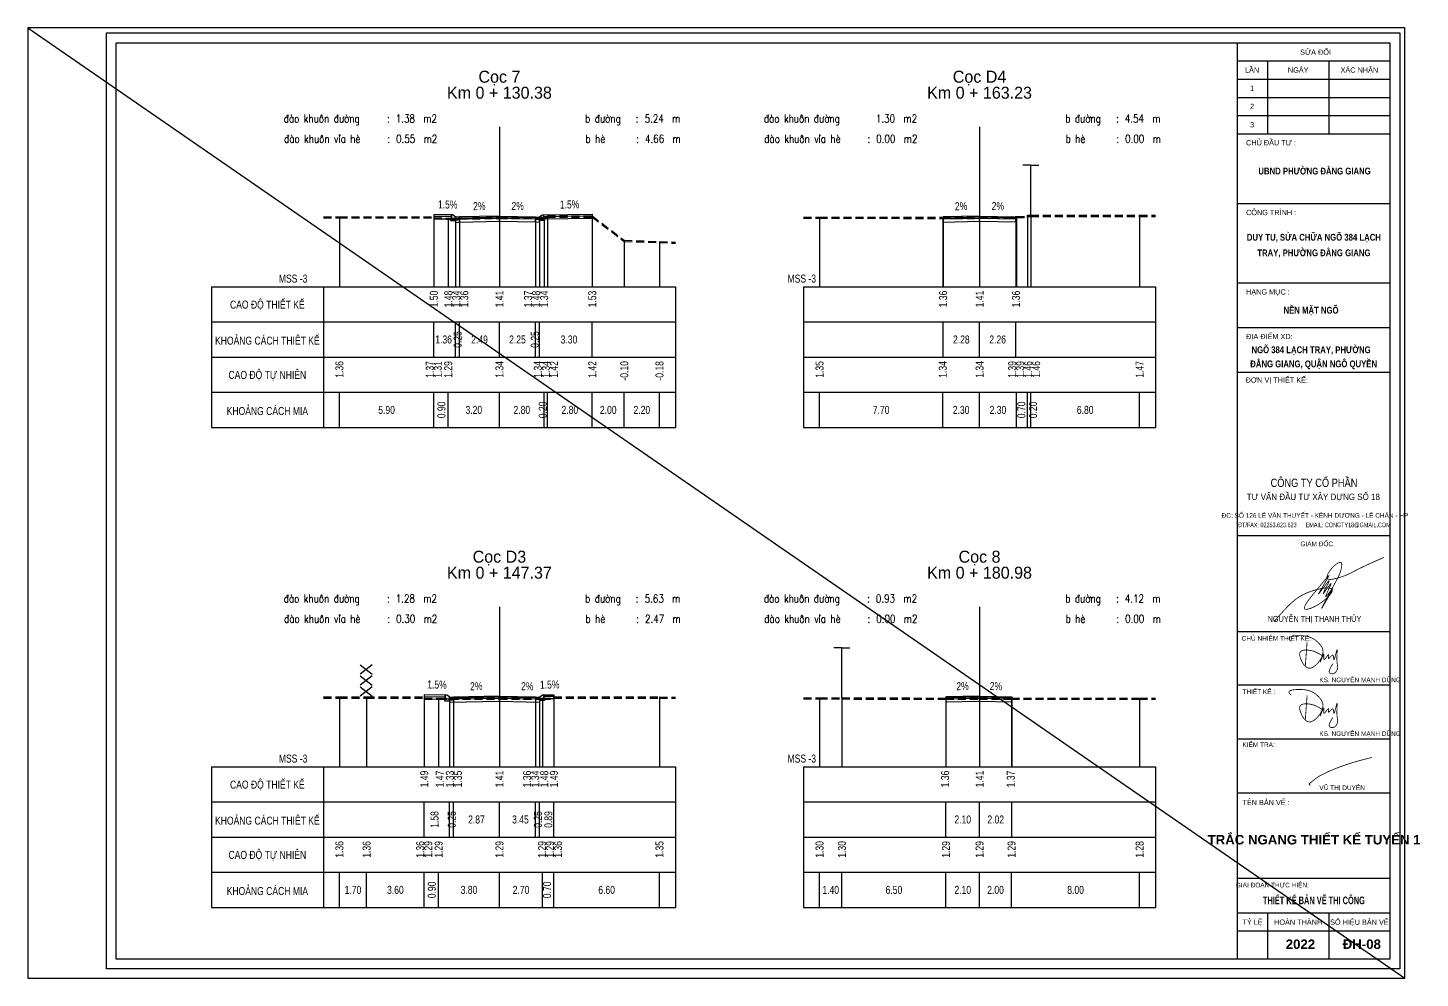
# Model space of a CAD drawing. Header units: inches. Extents: x 484 to 1135, y -186 to 819.
# Drawn here: x 778.1 to 865.1, y -185.8 to -126.4 of the extents above; entities that cross this region are included whole.
import ezdxf
from ezdxf.enums import TextEntityAlignment as Align

# ---------------------------------------------------------------- set-up
doc = ezdxf.new("R2010")
doc.units = ezdxf.units.IN
doc.header["$MEASUREMENT"] = 0
doc.linetypes.add('HIDDEN', pattern=[0.375, 0.25, -0.125])
for name, color, linetype in [('Bang TN tu nhien', 3, 'Continuous'), ('BT7-THAY', 7, 'Continuous'), ('Dien thiet ke TN', 2, 'Continuous'), ('Duong dong trac ngang tu nhien', 9, 'Continuous'), ('ENTTNTHIETKE1', 2, 'Continuous'), ('GHICHU', 7, 'Continuous'), ('KH_VAT', 8, 'Continuous'), ('KHUNGTEN', 5, 'Continuous'), ('Khuon duong1', 14, 'Continuous'), ('Khuon duong4', 14, 'Continuous'), ('Mat duong PD 1', 1, 'Continuous'), ('Ranh dan ngoai PD 1', 3, 'Continuous'), ('T.bao', 6, 'Continuous'), ('thep', 2, 'Continuous'), ('Trac ngang tu nhien', 3, 'Continuous'), ('TracNgang', 7, 'Continuous'), ('TXT', 5, 'Continuous'), ('Via he', 6, 'Continuous')]:
    doc.layers.add(name, color=color, linetype=linetype)
for name, color, linetype, lineweight in [('ISO', 153, 'Continuous', 13), ('LC ISO', 160, 'Continuous', 13), ('LC Net dam 1', 30, 'Continuous', 30), ('LC Net khuat', 4, 'HIDDEN', 13), ('LC Net thay', 7, 'Continuous', 25), ('LC Text1', 3, 'Continuous', 20), ('LC Text2', 7, 'Continuous', 25)]:
    doc.layers.add(name, color=color, linetype=linetype, lineweight=lineweight)
doc.layers.add('KCS_Plotter', color=11, linetype='Continuous', plot=False)
doc.styles.add('BangTN', font='viet buddy.shx', dxfattribs={"width": 0.8})
doc.styles.add('LC 3', font='vnsimli.shx', dxfattribs={"width": 0.75})
doc.styles.add('style1', font='')
doc.styles.add('T2', font='', dxfattribs={"width": 0.8})
doc.styles.add('THANG2', font='')
doc.styles.add('VnAvantH-B', font='')
doc.styles.get('style1').set_extended_font_data('.VnAvantH')
doc.styles.get('T2').set_extended_font_data('.VnArialH')
doc.styles.get('THANG2').set_extended_font_data('.VnHelvetInsH', bold=True)
doc.styles.get('VnAvantH-B').set_extended_font_data('.VnAvantH', bold=True)

# ---------------------------------------------------------------- blocks, each defined once
blk = doc.blocks.new('HANGRAO')
at = {"color": 2, "linetype": 'Continuous'}
for p, q in [((-1.32, 6.67), (1.16, 4.76)), ((1.16, 6.67), (-1.32, 4.76)), ((1.16, 4.38), (-1.32, 2.47)), ((-1.32, 4.38), (1.16, 2.47)), ((-1.32, 2.09), (1.16, 0.18)), ((1.16, 2.09), (-1.32, 0.18))]:
    blk.add_line(p, q, dxfattribs=at)
blk = doc.blocks.new('ChieuDungVat3.dwg')
at = {"layer": 'KH_VAT', "color": 1, "xscale": 1.5, "yscale": 1.5, "zscale": 1.5}
blk.add_blockref('HANGRAO', (0, 0), dxfattribs=at)
blk = doc.blocks.new('CHIEUDUNGVAT12')
at = {"layer": 'KH_VAT', "color": 1}
for q in [(-2.5, 15.63), (2.5, 15.63)]:
    blk.add_line((0, 15.63), q, dxfattribs=at)
at = {"layer": 'KH_VAT', "color": 7}
blk.add_lwpolyline([(0, 0), (0, 15.63)], dxfattribs=at)
blk = doc.blocks.new('ChieuDungVat4.dwg')
at = {"layer": 'KH_VAT', "color": 1}
blk.add_blockref('CHIEUDUNGVAT12', (0, 0), dxfattribs=at)
blk = doc.blocks.new('bovia')
at = {"layer": 'LC Net thay'}
blk.add_line((-0.51, -0.111), (-0.51, -0.131), dxfattribs=at)
blk.add_lwpolyline([(-0.51, -0.111), (-0.25, -0.111), (-0.25, -0.012, 0.250765), (-0.259, 0.005), (-0.425, 0.116, 0.148069), (-0.436, 0.119), (-0.51, 0.119)], format="xyb", close=True, dxfattribs=at)
for points in [[(0, 0), (-0.25, -0.025)], [(0, 0), (0, -0.17)], [(-0.25, -0.131), (-0.56, -0.131), (-0.56, -0.231), (-0.25, -0.231), (-0.25, -0.111)], [(-0.25, -0.075), (0, -0.05)], [(-0.25, -0.095), (0, -0.07)], [(-0.25, -0.195), (0, -0.17)]]:
    blk.add_lwpolyline(points, dxfattribs=at)
blk = doc.blocks.new('chu ki Miss Duyen')
at = {"layer": 'ISO', "ltscale": 2, "const_width": 40}
blk.add_lwpolyline([(843, 225), (838, 225), (836, 225), (834, 225), (832, 225), (830, 226), (828, 226), (827, 226), (826, 226), (825, 226), (824, 226), (823, 226), (821, 226), (820, 227), (819, 227), (818, 227), (817, 227), (816, 227), (815, 227), (814, 227), (813, 228), (812, 228), (810, 228), (809, 228), (808, 228), (807, 229), (806, 229), (805, 229), (804, 229), (803, 230), (801, 230), (800, 230), (799, 230), (798, 231), (797, 231), (795, 231), (794, 232), (793, 232), (792, 232), (791, 233), (789, 233), (788, 233), (787, 234), (786, 234), (785, 235), (783, 235), (782, 235), (781, 236), (780, 236), (779, 237), (778, 237), (777, 238), (776, 238), (776, 238), (775, 238), (775, 239), (774, 239), (774, 239), (773, 239), (773, 240), (772, 240), (771, 240), (771, 240), (770, 241), (770, 241), (769, 241), (769, 242), (768, 242), (768, 242), (767, 242), (767, 243), (766, 243), (766, 243), (765, 244), (765, 244), (765, 244), (764, 245), (764, 245), (763, 245), (763, 246), (762, 246), (762, 246), (762, 247), (761, 247), (761, 247), (760, 248), (760, 248), (760, 248), (759, 249), (759, 249), (759, 249), (758, 250), (758, 250), (758, 250), (758, 251), (757, 251), (757, 251), (757, 252), (756, 252), (756, 253), (756, 253), (756, 253), (756, 254), (755, 254), (755, 255), (755, 255), (755, 255), (755, 256), (755, 256), (754, 257), (754, 257), (754, 257), (754, 258), (754, 258), (754, 259), (754, 259), (754, 260), (754, 260), (754, 260), (754, 261), (754, 261), (754, 262), (754, 262), (754, 263), (754, 263), (754, 263), (754, 264), (754, 264), (754, 265), (754, 265), (754, 266), (754, 266), (754, 267), (754, 267), (755, 268), (755, 268), (755, 269), (755, 269), (755, 270), (755, 270), (755, 270), (756, 271), (756, 271), (756, 272), (756, 272), (756, 273), (757, 273), (757, 274), (757, 274), (757, 275), (758, 275), (758, 276), (758, 276), (758, 277), (759, 277), (759, 278), (759, 278), (759, 279), (760, 279), (760, 280), (760, 280), (761, 281), (761, 281), (761, 282), (762, 282), (762, 283), (762, 283), (763, 284), (763, 284), (763, 285), (764, 285), (764, 286), (764, 286), (765, 287), (766, 288), (767, 289), (767, 290), (768, 291), (769, 293), (770, 294), (771, 295), (771, 296), (772, 297), (773, 298), (774, 299), (775, 300), (776, 301), (777, 302), (778, 303), (778, 304), (780, 306), (781, 307), (782, 308), (783, 309), (784, 310), (785, 311), (786, 312), (786, 312), (787, 313), (788, 314), (789, 315), (790, 316), (791, 317), (792, 318), (792, 319), (793, 320), (794, 321), (795, 322), (796, 323), (797, 324), (797, 324), (798, 325), (799, 326), (800, 327), (801, 328), (801, 329), (802, 330), (803, 330), (804, 331), (805, 332), (805, 333), (806, 334), (807, 335), (808, 336), (808, 336), (809, 337), (810, 338), (811, 339), (811, 340), (812, 340), (813, 341), (814, 343), (816, 344), (817, 346), (819, 348), (820, 349), (822, 351), (823, 352), (824, 354), (826, 355), (827, 357), (829, 358), (830, 360), (831, 361), (834, 364), (840, 370), (842, 372), (845, 376), (848, 379), (851, 382), (853, 386), (856, 389), (859, 392), (862, 395), (865, 398), (867, 401), (870, 404), (873, 407), (876, 411), (879, 414), (882, 417), (885, 420), (887, 423), (890, 427), (893, 430), (896, 433), (899, 436), (902, 440), (905, 443), (908, 446), (911, 449), (914, 453), (917, 456), (920, 459), (923, 462), (926, 466), (928, 469), (931, 472), (934, 476), (937, 479), (940, 482), (943, 486), (946, 489), (949, 492), (953, 495), (956, 499), (959, 502), (962, 505), (965, 509), (968, 512), (971, 515), (974, 519), (977, 522), (980, 525), (983, 529), (986, 532), (989, 535), (992, 538), (996, 542), (999, 545), (1002, 548), (1005, 552), (1008, 555), (1011, 558), (1014, 561), (1017, 565), (1021, 568), (1024, 571), (1027, 574), (1030, 578), (1033, 581), (1036, 584), (1040, 587), (1043, 591), (1046, 594), (1049, 596), (1052, 600), (1056, 603), (1059, 606), (1062, 610), (1065, 613), (1069, 616), (1072, 619), (1075, 622), (1078, 625), (1082, 628), (1085, 631), (1088, 634), (1091, 637), (1095, 640), (1098, 643), (1101, 646), (1105, 649), (1108, 652), (1111, 655), (1114, 658), (1118, 661), (1121, 664), (1124, 667), (1128, 670), (1131, 673), (1134, 676), (1138, 679), (1141, 682), (1144, 685), (1148, 688), (1151, 691), (1154, 694), (1158, 697), (1161, 700), (1165, 702), (1168, 705), (1171, 708), (1175, 711), (1178, 714), (1182, 717), (1185, 720), (1188, 722), (1192, 725), (1195, 728), (1199, 731), (1202, 734), (1205, 736), (1209, 739), (1212, 742), (1216, 745), (1219, 747), (1223, 750), (1226, 753), (1229, 756), (1233, 758), (1236, 761), (1240, 764), (1243, 767), (1247, 769), (1250, 772), (1254, 775), (1257, 777), (1261, 780), (1264, 783), (1268, 785), (1271, 788), (1275, 791), (1278, 793), (1282, 796), (1285, 799), (1289, 801), (1292, 804), (1296, 807), (1299, 809), (1303, 812), (1306, 815), (1310, 817), (1313, 820), (1317, 822), (1320, 825), (1324, 828), (1327, 830), (1331, 833), (1335, 835), (1338, 838), (1342, 840), (1345, 843), (1349, 846), (1352, 848), (1356, 851), (1360, 853), (1363, 856), (1367, 858), (1370, 861), (1374, 863), (1377, 866), (1381, 868), (1385, 871), (1392, 876), (1399, 881), (1406, 886), (1413, 891), (1421, 896), (1428, 901), (1435, 906), (1442, 911), (1447, 915), (1457, 921), (1464, 926), (1471, 931), (1479, 936), (1486, 941), (1493, 946), (1501, 950), (1508, 955), (1515, 960), (1523, 965), (1530, 970), (1537, 975), (1545, 980), (1552, 984), (1559, 989), (1567, 994), (1574, 999), (1582, 1004), (1589, 1008), (1596, 1013), (1604, 1018), (1611, 1023), (1619, 1028), (1626, 1032), (1634, 1037), (1641, 1042), (1648, 1046), (1656, 1051), (1663, 1056), (1671, 1061), (1678, 1065), (1686, 1070), (1693, 1075), (1701, 1079), (1708, 1084), (1716, 1089), (1723, 1093), (1731, 1098), (1738, 1103), (1746, 1107), (1753, 1112), (1761, 1116), (1769, 1121), (1776, 1126), (1784, 1130), (1791, 1135), (1799, 1139), (1806, 1144), (1814, 1148), (1822, 1153), (1829, 1158), (1837, 1162), (1844, 1167), (1852, 1171), (1860, 1176), (1867, 1180), (1875, 1185), (1882, 1189), (1890, 1194), (1898, 1198), (1905, 1203), (1913, 1207), (1921, 1212), (1928, 1216), (1936, 1220), (1943, 1225), (1951, 1229), (1959, 1234), (1964, 1237), (1974, 1243), (1982, 1247), (1989, 1251), (1997, 1256), (2005, 1260), (2012, 1265), (2020, 1269), (2028, 1273), (2036, 1278), (2043, 1282), (2051, 1286), (2059, 1291), (2066, 1295), (2074, 1299), (2082, 1304), (2089, 1308), (2097, 1312), (2105, 1317), (2113, 1321), (2120, 1325), (2128, 1330), (2136, 1334), (2144, 1338), (2151, 1342), (2159, 1347), (2167, 1351), (2175, 1355), (2182, 1359), (2190, 1364), (2198, 1368), (2206, 1372), (2213, 1376), (2221, 1381), (2229, 1385), (2237, 1389), (2244, 1393), (2252, 1397), (2260, 1402), (2268, 1406), (2276, 1410), (2283, 1414), (2291, 1418), (2299, 1422), (2307, 1426), (2315, 1431), (2322, 1435), (2330, 1439), (2338, 1443), (2346, 1447), (2354, 1451), (2361, 1455), (2369, 1459), (2377, 1464), (2385, 1468), (2393, 1472), (2401, 1476), (2408, 1480), (2416, 1484), (2424, 1488), (2432, 1492), (2440, 1496), (2448, 1500), (2456, 1504), (2463, 1508), (2471, 1512), (2479, 1516), (2487, 1520), (2495, 1524), (2503, 1528), (2511, 1532), (2519, 1536), (2526, 1540), (2534, 1544), (2542, 1548), (2550, 1552), (2558, 1556), (2566, 1560), (2574, 1564), (2582, 1568), (2590, 1572), (2598, 1575), (2606, 1579), (2613, 1583), (2621, 1587), (2629, 1591), (2637, 1595), (2645, 1599), (2653, 1603), (2661, 1607), (2669, 1610), (2677, 1614), (2685, 1618), (2693, 1622), (2701, 1626), (2709, 1630), (2717, 1633), (2725, 1637), (2733, 1641), (2741, 1645), (2749, 1649), (2756, 1652), (2764, 1656), (2772, 1660), (2780, 1664), (2788, 1668), (2796, 1671), (2804, 1675), (2812, 1679), (2820, 1683), (2828, 1686), (2836, 1690), (2844, 1694), (2852, 1698), (2860, 1701), (2868, 1705), (2876, 1709), (2884, 1712), (2892, 1716), (2900, 1720), (2908, 1723), (2916, 1727), (2925, 1731), (2933, 1734), (2941, 1738), (2949, 1742), (2957, 1745), (2965, 1749), (2973, 1753), (2981, 1756), (2989, 1760), (2997, 1763), (3005, 1767), (3013, 1771), (3021, 1774), (3029, 1778), (3037, 1781), (3045, 1785), (3053, 1789), (3061, 1792), (3069, 1796), (3078, 1799), (3086, 1803), (3094, 1806), (3102, 1810), (3110, 1813), (3118, 1817), (3126, 1820), (3134, 1824), (3142, 1827), (3150, 1831), (3156, 1833), (3167, 1838), (3175, 1841), (3183, 1845), (3191, 1848), (3199, 1852), (3207, 1855), (3215, 1859), (3223, 1862), (3232, 1866), (3240, 1869), (3248, 1873), (3256, 1876), (3264, 1879), (3272, 1883), (3280, 1886), (3288, 1890), (3297, 1893), (3305, 1896), (3313, 1900), (3321, 1903), (3329, 1907), (3337, 1910), (3345, 1913), (3354, 1917), (3362, 1920), (3370, 1923), (3378, 1927), (3386, 1930), (3394, 1933), (3403, 1937), (3411, 1940), (3419, 1944), (3427, 1947), (3435, 1950), (3452, 1957), (3468, 1963), (3484, 1970), (3501, 1977), (3517, 1983), (3534, 1990), (3550, 1996), (3566, 2003), (3583, 2009), (3599, 2016), (3616, 2022), (3632, 2029), (3648, 2035), (3665, 2042), (3681, 2048), (3698, 2055), (3714, 2061), (3731, 2068), (3747, 2074), (3763, 2081), (3780, 2087), (3796, 2093), (3813, 2100), (3828, 2106)], dxfattribs=at)
blk = doc.blocks.new('nguyen thi thanh thuy')
at = {"layer": 'ISO', "ltscale": 2, "const_width": 40}
blk.add_lwpolyline([(-2685, -1690, -0.006388), (-2178, -1117, -0.008557), (-1977, -905, -0.017087), (-1770, -708, -0.102087), (-833, -161, -0.039833), (-270, -16, -0.020512), (-90, 8, -0.044497), (98, 9, -0.05587), (182, -8, -0.113633), (236, -42, -0.176433), (258, -92, -0.077033), (254, -135, -0.069534), (223, -210, -0.038569), (166, -296, -0.030368), (57, -421, -0.082382), (-675, -942, -0.035158), (-905, -1035, -0.04441), (-1026, -1062, -0.066948), (-1091, -1062, -0.143409), (-1132, -1043, -0.176131), (-1149, -1007, -0.069024), (-1148, -973, -0.059887), (-1131, -911, -0.036714), (-1079, -807, -0.019023), (-1000, -683, -0.011006), (-898, -542, -0.01042), (-645, -222, 0.001355), (-76, 463, -0.031231), (69, 631, -0.180623), (82, 640, -0.602198), (84, 631, -0.055981), (56, 570, -0.010846), (-28, 418, 0.000464), (-371, -161, 0.02324), (-439, -286, 1.627113), (-437, -292, 0.049833), (-397, -245, 0.005496), (-91, 162, -0.011697), (26, 311, -0.051381), (82, 370, -0.288592), (95, 376, -0.379106), (97, 362, -0.040394), (80, 315, -0.015043), (4, 153, 0.026859), (-200, -261, 0.160173), (-204, -278, 0.62441), (-195, -273, 0.034188), (-141, -204, -0.015387), (148, 200, -0.034245), (183, 240, -0.377171), (195, 246, -0.275743), (195, 230, -0.039705), (162, 143, -0.007154), (29, -150, 0.010269), (-53, -335, 0.059207), (-81, -418, 0.494242), (-78, -431, 0.209425), (-61, -421, 0.031522), (-22, -378, 0.012151), (92, -232, -0.015412), (249, -26, -0.066877), (274, -2, -1.012313), (279, -8, -0.055225), (269, -38, -0.019501), (211, -159, -0.008968), (2, -538, -0.00525), (-207, -898, -0.041875), (-284, -1018, -0.365695), (-264, -970, -0.007459), (-39, -543, 0.000828), (491, 447, 0.016244), (598, 659, 0.05881), (711, 1009, 0.039413), (734, 1174, 0.060004), (730, 1242, 0.240646), (692, 1298, 0.134453), (647, 1305, 0.071372), (590, 1291, 0.040684), (523, 1258, 0.056501), (335, 1112, 0.071752), (65, 772, 0.045704), (5, 642, 0.058573), (-12, 565, 0.116475), (-5, 505, 0.165912), (30, 466, 0.096245), (88, 446, 0.048338), (165, 443, 0.036618), (301, 460, 0.062636), (1097, 724, 0.01049), (1469, 913, -0.006081), (1725, 1041, -0.007252), (2275, 1297, -0.003845), (2852, 1552)], format="xyb", dxfattribs=at)
blk = doc.blocks.new('Nguyen Manh Dung')
at = {"layer": 'LC ISO', "const_width": 60}
for points in [[(-1870, 1732), (-1922, 1783), (-1970, 1833), (-2008, 1881), (-2021, 1904), (-2030, 1922), (-2036, 1946), (-2036, 1965), (-2032, 1984), (-2024, 2001), (-2013, 2017), (-1997, 2033), (-1956, 2060), (-1902, 2084), (-1839, 2104), (-1766, 2121), (-1686, 2135), (-1601, 2145), (-1512, 2153), (-1330, 2161), (-1222, 2162), (-1153, 2160), (-1069, 2157), (-989, 2152), (-911, 2144), (-837, 2135), (-695, 2110), (-564, 2078), (-443, 2038), (-329, 1991), (-223, 1936), (-123, 1874), (-29, 1805), (62, 1728), (149, 1645), (256, 1528), (315, 1458), (354, 1407), (390, 1354), (422, 1299), (437, 1269), (469, 1185), (484, 1126), (494, 1065), (499, 1003), (499, 941), (494, 878), (485, 814), (471, 750), (453, 686), (431, 622), (405, 559), (376, 496), (307, 372), (227, 253), (136, 140), (37, 34), (-37, -34), (-125, -106), (-181, -145), (-238, -181), (-295, -210), (-353, -234), (-410, -250), (-483, -260), (-523, -259), (-578, -251), (-632, -234), (-684, -211), (-736, -180), (-785, -143), (-833, -100), (-879, -52), (-923, 1), (-965, 58), (-1005, 119), (-1042, 183), (-1077, 249), (-1138, 388), (-1194, 552), (-1208, 601), (-1223, 671), (-1233, 739), (-1236, 803), (-1230, 862), (-1211, 919), (-1186, 959), (-1148, 997), (-1101, 1027), (-1045, 1052), (-983, 1070), (-915, 1083), (-844, 1090), (-769, 1093), (-693, 1092), (-616, 1088), (-517, 1077), (-468, 1069), (-329, 1041), (-199, 1004), (-78, 960), (38, 909), (148, 854), (254, 795), (460, 671)], [(-814, -118), (-802, 50), (-790, 217), (-778, 385), (-765, 552), (-753, 720), (-741, 888), (-729, 1055), (-717, 1223), (-705, 1390), (-693, 1558), (-681, 1725)], [(477, 775), (449, 689), (422, 605), (409, 565), (396, 525), (384, 487), (373, 450), (361, 415), (351, 382), (342, 351), (333, 323), (325, 298), (319, 275), (313, 256), (309, 240), (306, 227), (304, 218), (304, 214), (305, 213), (306, 215), (308, 217), (310, 221), (313, 227), (315, 232), (318, 240), (326, 258), (336, 280), (346, 306), (358, 334), (370, 365), (384, 398), (398, 433), (427, 504), (457, 575), (472, 609), (486, 641), (500, 671), (514, 699), (526, 723), (538, 744), (548, 761), (553, 767), (557, 773), (561, 777), (565, 780), (568, 781), (571, 781), (573, 779), (575, 776), (576, 771), (577, 764), (578, 756), (578, 746), (577, 735), (577, 723), (575, 695), (572, 664), (569, 631), (565, 596), (560, 527), (558, 494), (558, 464), (560, 438), (561, 426), (564, 416), (566, 408), (570, 401), (574, 395), (580, 391), (584, 390), (590, 390), (597, 392), (605, 396), (613, 401), (622, 408), (631, 416), (641, 425), (662, 447), (684, 472), (707, 500), (731, 530), (779, 593), (802, 623), (825, 652), (846, 678), (866, 701), (875, 710), (884, 719), (892, 726), (900, 732), (906, 737), (913, 740), (918, 741), (922, 740), (926, 737), (929, 732), (931, 725), (931, 717), (932, 706), (931, 694), (930, 680), (929, 666), (925, 634), (920, 601), (915, 568), (912, 536), (910, 522), (909, 508), (909, 496), (909, 485), (911, 476), (913, 469), (914, 466), (920, 461), (925, 461), (931, 462), (937, 465), (945, 470), (953, 476), (962, 484), (971, 493), (981, 503), (1003, 526), (1026, 551), (1076, 605), (1101, 632), (1126, 657), (1150, 679), (1162, 688), (1173, 697), (1184, 704), (1195, 709), (1205, 713), (1214, 715), (1223, 715), (1228, 715), (1239, 710), (1246, 704), (1252, 697), (1258, 688), (1263, 677), (1267, 665), (1275, 639), (1281, 609), (1286, 576), (1290, 543), (1293, 510), (1296, 479), (1299, 451), (1302, 426), (1304, 416), (1306, 405), (1308, 399), (1310, 394), (1312, 389), (1315, 387), (1318, 385), (1321, 385), (1324, 387), (1327, 389), (1331, 393), (1334, 399), (1342, 412), (1350, 430), (1359, 452), (1368, 477), (1377, 505), (1386, 536), (1396, 569), (1406, 605), (1426, 679), (1466, 833), (1475, 870), (1485, 906), (1494, 941), (1502, 973), (1510, 1003), (1518, 1031), (1524, 1055), (1531, 1075), (1538, 1095), (1541, 1104), (1545, 1112), (1549, 1116), (1552, 1117), (1554, 1113), (1556, 1106), (1557, 1095), (1558, 1081), (1558, 1065), (1558, 1045), (1557, 1023), (1557, 998), (1556, 971), (1554, 942), (1553, 911), (1552, 878), (1550, 844), (1546, 772), (1543, 696), (1540, 617), (1538, 537), (1537, 458), (1537, 381), (1540, 306), (1541, 276), (1544, 237), (1547, 204), (1550, 173), (1557, 113), (1565, 57), (1573, 5), (1580, -45), (1586, -93), (1590, -139), (1592, -185), (1590, -230), (1584, -276), (1580, -299), (1573, -328), (1568, -347), (1560, -371), (1551, -395), (1540, -419), (1528, -444), (1515, -467), (1501, -491), (1485, -513), (1469, -535), (1451, -556), (1432, -576), (1412, -594), (1390, -611), (1368, -626), (1344, -640), (1320, -652), (1288, -663), (1267, -668), (1239, -673), (1211, -676), (1183, -677), (1155, -676), (1128, -673), (1103, -668), (1079, -662), (1056, -653), (1039, -645), (1019, -632), (1004, -620), (992, -605), (982, -590), (975, -573), (970, -555), (966, -536), (965, -516), (966, -494), (969, -472), (973, -449), (979, -424), (987, -399), (996, -373), (1006, -346), (1018, -319), (1031, -291), (1060, -233), (1093, -172), (1128, -111), (1166, -48), (1246, 81)]]:
    blk.add_lwpolyline(points, dxfattribs=at)
blk = doc.blocks.new('khung vpn')
at = {"layer": 'Defpoints'}
for p, q in [((52556.46, -4195.446), (52498.758, -4195.446)), ((52498.758, -4195.446), (52498.758, -4235.276)), ((52556.46, -4235.276), (52556.46, -4195.446)), ((52498.758, -4235.276), (52556.46, -4235.276))]:
    blk.add_line(p, q, dxfattribs=at)
at = {"layer": 'KHUNGTEN'}
blk.add_lwpolyline([(52556.243, -4234.885), (52502.048, -4234.885), (52502.048, -4195.662), (52556.243, -4195.662)], close=True, dxfattribs=at)
at = {"layer": 'T.bao'}
for p, q in [((52549.443, -4196.835), (52555.832, -4196.835)), ((52550.703, -4196.835), (52550.703, -4199.885)), ((52553.267, -4196.835), (52553.267, -4199.885)), ((52549.443, -4197.598), (52555.832, -4197.598)), ((52549.443, -4198.36), (52555.832, -4198.36)), ((52549.443, -4199.123), (52555.832, -4199.123)), ((52549.443, -4222.987), (52555.832, -4222.987)), ((52549.443, -4225.241), (52555.832, -4225.241)), ((52549.443, -4227.516), (52555.832, -4227.516)), ((52549.443, -4232.534), (52555.832, -4232.534)), ((52550.703, -4232.534), (52550.703, -4234.474)), ((52553.267, -4232.534), (52553.267, -4234.474)), ((52549.443, -4233.296), (52555.832, -4233.296))]:
    blk.add_line(p, q, dxfattribs=at)
at = {"layer": 'thep'}
for p, q in [((52549.443, -4199.885), (52555.832, -4199.885)), ((52549.443, -4202.81), (52555.832, -4202.81)), ((52549.443, -4206.138), (52555.832, -4206.138)), ((52549.443, -4208.009), (52555.832, -4208.009)), ((52549.443, -4209.881), (52555.832, -4209.881)), ((52549.443, -4216.721), (52555.832, -4216.721)), ((52549.443, -4220.741), (52555.832, -4220.741)), ((52549.443, -4231.083), (52555.832, -4231.083))]:
    blk.add_line(p, q, dxfattribs=at)
for points in [[(52555.832, -4234.474), (52502.459, -4234.474), (52502.459, -4196.073), (52555.832, -4196.073)], [(52555.832, -4196.073), (52555.832, -4234.474), (52549.443, -4234.474), (52549.443, -4196.073)]]:
    blk.add_lwpolyline(points, close=True, dxfattribs=at)
at = {"layer": 'TXT', "linetype": 'Continuous'}
blk.add_line((52555.832, -4196.073), (52555.832, -4234.474), dxfattribs=at)
at = {"layer": 'ISO', "xscale": 0.0007999999999999995, "yscale": 0.0007999999999999995, "zscale": 0.0007999999999999995, "rotation": 352.0676215534355}
blk.add_blockref('chu ki Miss Duyen', (52551.816, -4227.273), dxfattribs=at)
at = {"layer": 'LC Net dam 1'}
for name, p, xscale, yscale, zscale in [('nguyen thi thanh thuy', (52553.202, -4218.934), 0.0008320000000000002, 0.0008320000000000002, 0.0008320000000000002), ('Nguyen Manh Dung', (52552.742, -4222.139), 0.0005625000000000002, 0.0005625000000000002, 0.0005625000000000002), ('Nguyen Manh Dung', (52552.742, -4224.392), 0.0005625000000000002, 0.0005625000000000002, 0.0005625000000000002)]:
    blk.add_blockref(name, p, dxfattribs=dict(at, xscale=xscale, yscale=yscale, zscale=zscale))
at = {"layer": 'BT7-THAY', "linetype": 'ByBlock', "style": 'VnAvantH-B'}
for s, height, width, p in [('ubnd ph\xadêng §»NG GIANG', 0.28512, 0.85, (52552.67, -4201.592)), ('nÒn mÆt ngâ', 0.28512, 0.85, (52552.525, -4207.424)), ('ngâ 384 L¹CH TRAY, PH¦êNG', 0.28512, 0.85, (52552.525, -4209.082)), ('§»NG GIANG, quËn ng« quyÒn', 0.28512, 0.85, (52552.634, -4209.673)), ('thiÕt kÕ b¶n vÏ thi c«ng', 0.32076, 0.7, (52552.643, -4232.177))]:
    blk.add_text(s, height=height, dxfattribs=dict(at, width=width)).set_placement(p, align=Align.CENTER)
at = {"layer": 'BT7-THAY', "insert": (52552.643, -4204.081), "char_height": 0.28512, "width": 6.5241, "attachment_point": 2, "line_spacing_factor": 1.372151, "style": 'VnAvantH-B'}
blk.add_mtext('{\\W0.85;duy tu, söa ch÷a NGâ 384 L¹CH TRAY, PH¦êNG §»NG GIANG}', dxfattribs=at)
at = {"layer": 'TXT', "linetype": 'Continuous'}
for s, height, style, width, p in [('söa ®æi', 0.2218, 'T2', 0.9, (52552.713, -4196.577)), ('lÇn', 0.2218, 'T2', 0.9, (52550.054, -4197.326)), ('ngµy', 0.2218, 'T2', 0.9, (52551.985, -4197.326)), ('x¸c nhËn', 0.2218, 'T2', 0.9, (52554.55, -4197.326)), ('1', 0.222, 'T2', 0.9, (52550.054, -4198.089)), ('2', 0.222, 'T2', 0.9, (52550.054, -4198.851)), ('3', 0.222, 'T2', 0.9, (52550.054, -4199.614)), ('c«ng ty cæ phÇn', 0.34658, 'T2', 0.8, (52552.648, -4214.689)), ('®c: sè 126 lª v¨n thuyÕt - kªnh d\xad¬ng - lª ch©n - hp', 0.19408, 'T2', 0.8, (52552.689, -4215.98)), ('§T/fax: 02253.623.623      Email: Congty18@gmail.com', 0.19408, 'style1', 0.7, (52552.666, -4216.376)), ('nguyÔn thÞ thanh thñy', 0.24954, 'T2', 0.8, (52552.668, -4220.343)), ('giai ®o¹n thùc hiÖn:', 0.19408, 'T2', 0.8, (52550.904, -4231.471)), ('tû lÖ', 0.2218, 'T2', 0.9, (52550.076, -4233.041)), ('hoµn thµnh', 0.2218, 'T2', 0.9, (52551.985, -4233.041)), ('sè hiÖu b¶n vÏ', 0.22181, 'T2', 0.9, (52554.55, -4233.041))]:
    blk.add_text(s, height=height, dxfattribs=dict(at, style=style, width=width)).set_placement(p, align=Align.CENTER)
at = {"layer": 'TXT', "linetype": 'Continuous', "style": 'T2'}
for s, height, width, p in [('chñ ®Çu t\xad :', 0.22181, 0.9, (52549.802, -4200.371)), ('c«ng tr×nh :', 0.22181, 0.9, (52549.802, -4203.296)), ('h¹ng môc :', 0.2218, 0.9, (52549.802, -4206.623)), ('®Þa ®iÓm xd:', 0.22181, 0.9, (52549.806, -4208.494)), ('®¬n vÞ thiÕt kÕ:', 0.22181, 0.9, (52549.785, -4210.32)), ('gi¸m ®èc', 0.1941, 0.8, (52552.079, -4217.171)), ('chñ nhiÖm thiÕt kÕ:', 0.19408, 0.8, (52549.617, -4221.132)), ('ks. nguyÔn m¹nh dòng', 0.19408, 0.8, (52552.871, -4222.872)), ('thiÕt kÕ :', 0.1941, 0.8, (52549.651, -4223.371)), ('kiÓm tra:', 0.1941, 0.8, (52549.651, -4225.587)), ('ks. nguyÔn m¹nh dòng', 0.19408, 0.8, (52552.871, -4225.126)), ('vò thÞ duyªn', 0.19408, 0.8, (52552.871, -4227.392)), ('tªn b¶n vÏ :', 0.22181, 0.9, (52549.651, -4228.026))]:
    blk.add_text(s, height=height, dxfattribs=dict(at, width=width)).set_placement(p)
at = {"layer": 'TXT', "linetype": 'Continuous', "style": 'T2', "width": 0.9}
blk.add_text('t\xad vÊn ®Çu t\xad x©y dùng sè 18', height=0.26617, dxfattribs=at).set_placement((52552.621, -4215.094), align=Align.MIDDLE)

msp = doc.modelspace()

# ---------------------------------------------------------------- linework, layer by layer
at = {"layer": 'Bang TN tu nhien', "color": 3}
for p, q in [((807.551, -132.614), (807.551, -142.614)), ((837.551, -132.614), (837.551, -142.614)), ((789.551, -142.614), (789.551, -151.414)), ((789.551, -142.614), (818.551, -142.614)), ((796.551, -142.614), (796.551, -151.414)), ((818.551, -142.614), (818.551, -151.414)), ((826.551, -142.614), (826.551, -151.414)), ((826.551, -142.614), (848.551, -142.614)), ((848.551, -142.614), (848.551, -151.414)), ((789.551, -144.814), (818.551, -144.814)), ((826.551, -144.814), (848.551, -144.814)), ((789.551, -147.014), (818.551, -147.014)), ((826.551, -147.014), (848.551, -147.014)), ((789.551, -149.214), (818.551, -149.214)), ((826.551, -149.214), (848.551, -149.214)), ((789.551, -151.414), (818.551, -151.414)), ((826.551, -151.414), (848.551, -151.414)), ((807.551, -162.614), (807.551, -172.614)), ((837.551, -162.614), (837.551, -172.614)), ((789.551, -172.614), (789.551, -181.414)), ((789.551, -172.614), (818.551, -172.614)), ((796.551, -172.614), (796.551, -181.414)), ((818.551, -172.614), (818.551, -181.414)), ((826.551, -172.614), (826.551, -181.414)), ((826.551, -172.614), (848.551, -172.614)), ((848.551, -172.614), (848.551, -181.414)), ((789.551, -174.814), (818.551, -174.814)), ((826.551, -174.814), (848.551, -174.814)), ((789.551, -177.014), (818.551, -177.014)), ((826.551, -177.014), (848.551, -177.014)), ((789.551, -179.214), (818.551, -179.214)), ((826.551, -179.214), (848.551, -179.214)), ((789.551, -181.414), (818.551, -181.414)), ((826.551, -181.414), (848.551, -181.414))]:
    msp.add_line(p, q, dxfattribs=at)
at = {"layer": 'Dien thiet ke TN'}
for p, q in [((803.451, -138.115), (803.451, -142.614)), ((804.811, -138.276), (804.811, -142.614)), ((805.061, -138.251), (805.061, -142.614)), ((807.551, -138.201), (807.551, -142.614)), ((807.551, -138.201), (807.551, -142.614)), ((809.801, -138.246), (809.801, -142.614)), ((810.051, -138.271), (810.051, -142.614)), ((813.351, -138.081), (813.351, -142.614)), ((835.271, -138.251), (835.271, -142.614)), ((835.271, -138.251), (835.271, -142.614)), ((835.271, -138.251), (835.271, -142.614)), ((835.271, -138.251), (835.271, -142.614)), ((835.271, -138.251), (835.271, -142.614)), ((837.551, -138.205), (837.551, -142.614)), ((837.551, -138.205), (837.551, -142.614)), ((839.811, -138.25), (839.811, -142.614)), ((839.811, -138.25), (839.811, -142.614)), ((839.811, -138.25), (839.811, -142.614)), ((839.811, -138.25), (839.811, -142.614)), ((839.811, -138.25), (839.811, -142.614)), ((802.851, -168.122), (802.851, -172.614)), ((804.431, -168.285), (804.431, -172.614)), ((804.681, -168.26), (804.681, -172.614)), ((804.681, -168.26), (804.681, -172.614)), ((804.681, -168.26), (804.681, -172.614)), ((804.681, -168.26), (804.681, -172.614)), ((804.681, -168.26), (804.681, -172.614)), ((807.551, -168.203), (807.551, -172.614)), ((807.551, -168.203), (807.551, -172.614)), ((809.811, -168.248), (809.811, -172.614)), ((810.061, -168.273), (810.061, -172.614)), ((810.951, -168.12), (810.951, -172.614)), ((835.451, -168.249), (835.451, -172.614)), ((837.551, -168.207), (837.551, -172.614)), ((837.551, -168.207), (837.551, -172.614)), ((839.571, -168.248), (839.571, -172.614)), ((839.571, -168.248), (839.571, -172.614)), ((839.571, -168.248), (839.571, -172.614)), ((839.571, -168.248), (839.571, -172.614)), ((839.571, -168.248), (839.571, -172.614))]:
    msp.add_line(p, q, dxfattribs=at)
at = {"layer": 'Dien thiet ke TN', "color": 2}
for points in [[(803.915, -137.872, 0, 0, 0), (804.395, -137.879, 0.104, 0, 0), (804.715, -137.884, 0, 0, 0)], [(812.34, -137.867, 0, 0, 0), (811.86, -137.875, 0.104, 0, 0), (811.54, -137.879, 0, 0, 0)], [(803.244, -167.878, 0, 0, 0), (803.724, -167.885, 0.104, 0, 0), (804.044, -167.89, 0, 0, 0)], [(811.1, -167.878, 0, 0, 0), (810.62, -167.885, 0.104, 0, 0), (810.3, -167.89, 0, 0, 0)]]:
    msp.add_lwpolyline(points, format="xyseb", dxfattribs=at)
at = {"layer": 'Duong dong trac ngang tu nhien', "color": 8}
for p, q in [((797.551, -138.249), (797.551, -142.614)), ((803.451, -138.244), (803.451, -142.614)), ((803.451, -138.304), (803.451, -142.614)), ((807.551, -138.274), (807.551, -142.614)), ((810.351, -138.274), (810.351, -142.614)), ((810.551, -138.194), (810.551, -142.614)), ((810.551, -138.274), (810.551, -142.614)), ((813.351, -138.194), (813.351, -142.614)), ((827.551, -138.268), (827.551, -142.614)), ((835.251, -138.274), (835.251, -142.614)), ((837.551, -138.274), (837.551, -142.614)), ((839.851, -138.224), (839.851, -142.614)), ((840.551, -138.154), (840.551, -142.614)), ((840.551, -138.224), (840.551, -142.614)), ((840.751, -138.154), (840.751, -142.614)), ((847.551, -138.148), (847.551, -142.614)), ((804.351, -138.324), (804.351, -142.614)), ((815.351, -139.714), (815.351, -142.614)), ((817.551, -139.79), (817.551, -142.614)), ((797.551, -168.256), (797.551, -172.614)), ((799.251, -168.254), (799.251, -172.614)), ((802.851, -168.254), (802.851, -172.614)), ((802.851, -168.324), (802.851, -172.614)), ((803.751, -168.324), (803.751, -172.614)), ((807.551, -168.324), (807.551, -172.614)), ((810.251, -168.324), (810.251, -172.614)), ((810.951, -168.254), (810.951, -172.614)), ((810.951, -168.324), (810.951, -172.614)), ((817.551, -168.259), (817.551, -172.614)), ((827.551, -168.312), (827.551, -172.614)), ((828.951, -168.314), (828.951, -172.614)), ((835.451, -168.324), (835.451, -172.614)), ((837.551, -168.324), (837.551, -172.614)), ((839.551, -168.324), (839.551, -172.614)), ((847.551, -168.33), (847.551, -172.614))]:
    msp.add_line(p, q, dxfattribs=at)
at = {"layer": 'KCS_Plotter'}
msp.add_line((778.086, -126.435), (864.131, -185.832), dxfattribs=at)
at = {"layer": 'Khuon duong1', "color": 4}
for p, q in [((804.431, -168.585), (807.551, -168.523)), ((807.551, -168.253), (807.551, -168.203)), ((807.551, -168.323), (807.551, -168.253)), ((807.551, -168.523), (807.551, -168.323))]:
    msp.add_line(p, q, dxfattribs=at)
for points in [[(804.811, -138.276), (804.811, -138.326), (804.811, -138.396), (804.811, -138.596), (805.061, -138.571), (805.061, -138.371), (805.061, -138.301), (805.061, -138.251)], [(805.061, -138.251), (805.061, -138.301), (805.061, -138.371), (805.061, -138.571), (807.551, -138.521), (807.551, -138.321), (807.551, -138.251), (807.551, -138.201)], [(807.551, -138.201), (807.551, -138.251), (807.551, -138.321), (807.551, -138.521), (809.801, -138.566), (809.801, -138.366), (809.801, -138.296), (809.801, -138.246)], [(809.801, -138.246), (809.801, -138.296), (809.801, -138.366), (809.801, -138.566), (810.051, -138.591), (810.051, -138.391), (810.051, -138.321), (810.051, -138.271)], [(835.271, -138.251), (835.271, -138.301), (835.271, -138.371), (835.271, -138.571), (837.551, -138.525), (837.551, -138.325), (837.551, -138.255), (837.551, -138.205)], [(837.551, -138.205), (837.551, -138.255), (837.551, -138.325), (837.551, -138.525), (839.811, -138.57), (839.811, -138.37), (839.811, -138.3), (839.811, -138.25)], [(807.551, -168.203), (807.551, -168.253), (807.551, -168.323), (807.551, -168.523), (810.061, -168.573)], [(835.451, -168.249), (835.451, -168.299), (835.451, -168.369), (835.451, -168.569), (837.551, -168.527), (837.551, -168.327), (837.551, -168.257), (837.551, -168.207)], [(837.551, -168.207), (837.551, -168.257), (837.551, -168.327), (837.551, -168.527), (839.571, -168.568), (839.571, -168.368), (839.571, -168.298), (839.571, -168.248)]]:
    msp.add_lwpolyline(points, dxfattribs=at)
at = {"layer": 'Khuon duong1', "color": 2}
for points in [[(804.811, -138.326), (805.061, -138.301)], [(805.061, -138.301), (807.551, -138.251)], [(807.551, -138.251), (809.801, -138.296)], [(809.801, -138.296), (810.051, -138.321)], [(835.271, -138.301), (837.551, -138.255)], [(837.551, -138.255), (839.811, -138.3)], [(804.681, -168.31), (807.551, -168.253)], [(807.551, -168.253), (809.811, -168.298)], [(835.451, -168.299), (837.551, -168.257)], [(837.551, -168.257), (839.571, -168.298)]]:
    msp.add_lwpolyline(points, dxfattribs=at)
at = {"layer": 'Khuon duong1', "color": 3}
for points in [[(805.061, -138.371), (807.551, -138.321)], [(807.551, -138.321), (809.801, -138.366)], [(804.811, -138.396), (805.061, -138.371)], [(809.801, -138.366), (810.051, -138.391)], [(835.271, -138.371), (837.551, -138.325)], [(837.551, -138.325), (839.811, -138.37)], [(804.681, -168.38), (807.551, -168.323)], [(807.551, -168.323), (809.811, -168.368)], [(835.451, -168.369), (837.551, -168.327)], [(837.551, -168.327), (839.571, -168.368)]]:
    msp.add_lwpolyline(points, dxfattribs=at)
at = {"layer": 'Khuon duong4', "color": 3}
for p, q in [((804.551, -138.382), (804.551, -138.132)), ((810.311, -138.127), (810.311, -138.377)), ((803.451, -138.365), (804.551, -138.382)), ((810.311, -138.377), (813.351, -138.331))]:
    msp.add_line(p, q, dxfattribs=at)
at = {"layer": 'Khuon duong4', "color": 2}
for points in [[(803.451, -138.215), (804.551, -138.232)], [(810.311, -138.227), (813.351, -138.181)], [(802.851, -168.222), (804.171, -168.242)], [(810.951, -168.22), (810.321, -168.229)]]:
    msp.add_lwpolyline(points, dxfattribs=at)
at = {"layer": 'Khuon duong4', "color": 3}
for points in [[(802.851, -168.372), (804.171, -168.392), (804.171, -168.142)], [(810.951, -168.37), (810.321, -168.379), (810.321, -168.129)]]:
    msp.add_lwpolyline(points, dxfattribs=at)
at = {"layer": 'Mat duong PD 1'}
for points in [[(807.551, -138.201), (805.061, -138.251)], [(807.551, -138.201), (809.801, -138.246)], [(837.551, -138.205), (835.271, -138.251)], [(837.551, -138.205), (839.811, -138.25)], [(807.551, -168.203), (804.681, -168.26)], [(807.551, -168.203), (809.811, -168.248)], [(837.551, -168.207), (835.451, -168.249)], [(837.551, -168.207), (839.571, -168.248)]]:
    msp.add_lwpolyline(points, dxfattribs=at)
at = {"layer": 'Ranh dan ngoai PD 1'}
for points in [[(805.061, -138.251), (804.811, -138.276)], [(809.801, -138.246), (810.051, -138.271)]]:
    msp.add_lwpolyline(points, dxfattribs=at)
at = {"layer": 'Trac ngang tu nhien', "color": 4, "linetype": 'HIDDEN', "ltscale": 2}
for points in [[(796.551, -138.25), (797.551, -138.249), (803.451, -138.244), (803.451, -138.304), (804.351, -138.324), (807.551, -138.274), (810.351, -138.274), (810.551, -138.274), (810.551, -138.194), (813.351, -138.194), (815.351, -139.714), (817.551, -139.79), (818.55, -139.825)], [(796.551, -138.32), (797.551, -138.319), (803.451, -138.314), (803.451, -138.374), (804.351, -138.394), (807.551, -138.344), (810.351, -138.344), (810.551, -138.344), (810.551, -138.264), (813.351, -138.264), (815.351, -139.784), (817.551, -139.86), (818.55, -139.895)], [(826.551, -138.267), (827.551, -138.268), (835.251, -138.274), (837.551, -138.274), (839.851, -138.224), (840.551, -138.224), (840.551, -138.154), (840.751, -138.154), (847.551, -138.148), (848.551, -138.147)], [(826.551, -138.337), (827.551, -138.338), (835.251, -138.344), (837.551, -138.344), (839.851, -138.294), (840.551, -138.294), (840.551, -138.224), (840.751, -138.224), (847.551, -138.218), (848.551, -138.217)], [(796.551, -168.258), (797.551, -168.256), (799.251, -168.254), (802.851, -168.254), (802.851, -168.324), (803.751, -168.324), (807.551, -168.324), (810.251, -168.324), (810.951, -168.324), (810.951, -168.254), (817.551, -168.259), (818.551, -168.26)], [(796.551, -168.328), (797.551, -168.326), (799.251, -168.324), (802.851, -168.324), (802.851, -168.394), (803.751, -168.394), (807.551, -168.394), (810.251, -168.394), (810.951, -168.394), (810.951, -168.324), (817.551, -168.329), (818.551, -168.33)], [(826.551, -168.31), (827.551, -168.312), (828.951, -168.314), (835.451, -168.324), (837.551, -168.324), (839.551, -168.324), (847.551, -168.33), (848.551, -168.331)], [(826.551, -168.38), (827.551, -168.382), (828.951, -168.384), (835.451, -168.394), (837.551, -168.394), (839.551, -168.394), (847.551, -168.4), (848.551, -168.401)]]:
    msp.add_lwpolyline(points, dxfattribs=at)
at = {"layer": 'TracNgang', "color": 2}
for p, q in [((803.451, -147.014), (803.451, -144.814)), ((804.811, -147.014), (804.811, -144.814)), ((805.061, -147.014), (805.061, -144.814)), ((807.551, -147.014), (807.551, -144.814)), ((809.801, -147.014), (809.801, -144.814)), ((810.051, -147.014), (810.051, -144.814)), ((813.351, -147.014), (813.351, -144.814)), ((835.271, -147.014), (835.271, -144.814)), ((837.551, -147.014), (837.551, -144.814)), ((839.811, -147.014), (839.811, -144.814)), ((802.851, -177.014), (802.851, -174.814)), ((804.431, -177.014), (804.431, -174.814)), ((804.681, -177.014), (804.681, -174.814)), ((807.551, -177.014), (807.551, -174.814)), ((809.811, -177.014), (809.811, -174.814)), ((810.061, -177.014), (810.061, -174.814)), ((810.951, -177.014), (810.951, -174.814)), ((835.451, -177.014), (835.451, -174.814)), ((837.551, -177.014), (837.551, -174.814)), ((839.571, -177.014), (839.571, -174.814))]:
    msp.add_line(p, q, dxfattribs=at)
at = {"layer": 'TracNgang', "color": 3}
for p, q in [((797.551, -151.414), (797.551, -149.214)), ((803.451, -151.414), (803.451, -149.214)), ((803.451, -151.414), (803.451, -149.214)), ((804.351, -151.414), (804.351, -149.214)), ((807.551, -151.414), (807.551, -149.214)), ((810.351, -151.414), (810.351, -149.214)), ((810.551, -151.414), (810.551, -149.214)), ((810.551, -151.414), (810.551, -149.214)), ((813.351, -151.414), (813.351, -149.214)), ((815.351, -151.414), (815.351, -149.214)), ((817.551, -151.414), (817.551, -149.214)), ((827.551, -151.414), (827.551, -149.214)), ((835.251, -151.414), (835.251, -149.214)), ((837.551, -151.414), (837.551, -149.214)), ((839.851, -151.414), (839.851, -149.214)), ((840.551, -151.414), (840.551, -149.214)), ((840.551, -151.414), (840.551, -149.214)), ((840.751, -151.414), (840.751, -149.214)), ((847.551, -151.414), (847.551, -149.214)), ((797.551, -181.414), (797.551, -179.214)), ((799.251, -181.414), (799.251, -179.214)), ((802.851, -181.414), (802.851, -179.214)), ((802.851, -181.414), (802.851, -179.214)), ((803.751, -181.414), (803.751, -179.214)), ((807.551, -181.414), (807.551, -179.214)), ((810.251, -181.414), (810.251, -179.214)), ((810.951, -181.414), (810.951, -179.214)), ((810.951, -181.414), (810.951, -179.214)), ((817.551, -181.414), (817.551, -179.214)), ((827.551, -181.414), (827.551, -179.214)), ((828.951, -181.414), (828.951, -179.214)), ((835.451, -181.414), (835.451, -179.214)), ((837.551, -181.414), (837.551, -179.214)), ((839.551, -181.414), (839.551, -179.214)), ((847.551, -181.414), (847.551, -179.214))]:
    msp.add_line(p, q, dxfattribs=at)
at = {"layer": 'Via he'}
for points in [[(804.551, -138.132), (803.451, -138.115)], [(810.311, -138.127), (813.351, -138.081)], [(804.171, -168.142), (802.851, -168.122)], [(810.321, -168.129), (810.951, -168.12)]]:
    msp.add_lwpolyline(points, dxfattribs=at)

# ---------------------------------------------------------------- block references
at = {"color": 3, "xscale": 0.1999999999999993, "yscale": 0.1999999999999993, "zscale": 0.1999999999999993}
for name, p in [('ChieuDungVat4.dwg', (840.751, -138.154)), ('ChieuDungVat4.dwg', (828.951, -168.314)), ('ChieuDungVat3.dwg', (799.251, -168.254))]:
    msp.add_blockref(name, p, dxfattribs=at)
at = {"layer": 'ENTTNTHIETKE1', "color": 6, "xscale": 1.491224904031148, "yscale": 1.491224904031148, "zscale": 1.491224904031148}
msp.add_blockref('khung vpn', (-77509.37, 6129.918), dxfattribs=at)
at = {"layer": 'LC Net khuat'}
for p in [(805.061, -138.251), (804.681, -168.26)]:
    msp.add_blockref('bovia', p, dxfattribs=at)
at = {"layer": 'LC Net khuat', "xscale": -1}
for p in [(809.801, -138.246), (809.811, -168.248)]:
    msp.add_blockref('bovia', p, dxfattribs=at)

# ---------------------------------------------------------------- texts
at = {"layer": 'Bang TN tu nhien', "color": 3, "style": 'BangTN', "width": 0.8}
for s, p in [('CAO ĐỘ THIẾT KẾ', (793.051, -143.714)), ('KHOẢNG CÁCH THIÊT KẾ', (793.051, -145.914)), ('CAO ĐỘ TỰ NHIÊN', (793.051, -148.114)), ('KHOẢNG CÁCH MIA', (793.051, -150.314)), ('CAO ĐỘ THIẾT KẾ', (793.051, -173.714)), ('KHOẢNG CÁCH THIÊT KẾ', (793.051, -175.914)), ('CAO ĐỘ TỰ NHIÊN', (793.051, -178.114)), ('KHOẢNG CÁCH MIA', (793.051, -180.314))]:
    msp.add_text(s, height=0.5, dxfattribs=at).set_placement(p, align=Align.MIDDLE)
at = {"layer": 'Dien thiet ke TN', "color": 2, "style": 'BangTN', "width": 0.8}
for s, rotation, p in [('1.5%', 359.14063, (804.315, -137.878)), ('2%', 1.14576, (806.301, -137.976)), ('2%', 358.85424, (808.681, -137.973)), ('1.5%', 0.85937, (811.94, -137.873)), ('2%', 1.14576, (836.406, -137.978)), ('2%', 358.85424, (838.686, -137.978)), ('1.5%', 359.14063, (803.644, -167.884)), ('2%', 1.14576, (806.111, -167.982)), ('2%', 358.85424, (809.281, -167.988)), ('1.5%', 0.85937, (810.7, -167.884)), ('2%', 1.14576, (836.496, -167.978)), ('2%', 358.85424, (838.566, -167.978))]:
    msp.add_text(s, height=0.5, rotation=rotation, dxfattribs=at).set_placement(p, align=Align.BOTTOM_CENTER)
at = {"layer": 'GHICHU', "color": 0, "style": 'THANG2'}
for s, height, p in [('tr¾c ngang thiÕt kÕ tuyÕn 1', 0.59123, (858.451, -177.474)), ('2022', 0.5912, (857.6, -184.004)), ('®h-08', 0.5912, (861.436, -184.004))]:
    msp.add_text(s, height=height, rotation=359.99922, dxfattribs=at).set_placement(p, align=Align.CENTER)
at = {"layer": 'LC Text1', "color": 3, "style": 'LC 3', "width": 0.8}
for s, height, p in [('®µo khu«n ®\xadêng', 0.50002, (794.076, -132.358)), (':', 0.5, (800.527, -132.358)), ('1.38', 0.5, (801.073, -132.358)), ('m2', 0.5, (802.793, -132.358)), ('b ®\xadêng', 0.5, (812.906, -132.358)), (':', 0.5, (816.078, -132.358)), ('5.24', 0.5, (816.625, -132.358)), ('m', 0.5, (818.345, -132.358)), ('®µo khu«n ®\xadêng', 0.50002, (824.076, -132.358)), ('1.30', 0.5, (831.073, -132.358)), ('m2', 0.5, (832.793, -132.358)), ('b ®\xadêng', 0.5, (842.906, -132.358)), (':', 0.5, (846.078, -132.358)), ('4.54', 0.5, (846.625, -132.358)), ('m', 0.5, (848.345, -132.358)), ('®µo khu«n vØa hÌ', 0.50002, (794.097, -133.621)), (':', 0.5, (800.547, -133.621)), ('0.55', 0.5, (801.093, -133.621)), ('m2', 0.5, (802.813, -133.621)), ('b hÌ', 0.5, (812.926, -133.621)), (':', 0.5, (816.098, -133.621)), ('4.66', 0.5, (816.645, -133.621)), ('m', 0.5, (818.365, -133.621)), ('®µo khu«n vØa hÌ', 0.50002, (824.097, -133.621)), (':', 0.5, (830.547, -133.621)), ('0.00', 0.5, (831.093, -133.621)), ('m2', 0.5, (832.813, -133.621)), ('b hÌ', 0.5, (842.926, -133.621)), (':', 0.5, (846.098, -133.621)), ('0.00', 0.5, (846.645, -133.621)), ('m', 0.5, (848.365, -133.621)), ('®µo khu«n ®\xadêng', 0.50002, (794.076, -162.358)), (':', 0.5, (800.527, -162.358)), ('1.28', 0.5, (801.073, -162.358)), ('m2', 0.5, (802.793, -162.358)), ('b ®\xadêng', 0.5, (812.906, -162.358)), (':', 0.5, (816.078, -162.358)), ('5.63', 0.5, (816.625, -162.358)), ('m', 0.5, (818.345, -162.358)), ('®µo khu«n ®\xadêng', 0.50002, (824.076, -162.358)), (':', 0.5, (830.527, -162.358)), ('0.93', 0.5, (831.073, -162.358)), ('m2', 0.5, (832.793, -162.358)), ('b ®\xadêng', 0.5, (842.906, -162.358)), (':', 0.5, (846.078, -162.358)), ('4.12', 0.5, (846.625, -162.358)), ('m', 0.5, (848.345, -162.358)), ('®µo khu«n vØa hÌ', 0.50002, (794.097, -163.621)), (':', 0.5, (800.547, -163.621)), ('0.30', 0.5, (801.093, -163.621)), ('m2', 0.5, (802.813, -163.621)), ('b hÌ', 0.5, (812.926, -163.621)), (':', 0.5, (816.098, -163.621)), ('2.47', 0.5, (816.645, -163.621)), ('m', 0.5, (818.365, -163.621)), ('®µo khu«n vØa hÌ', 0.50002, (824.097, -163.621)), (':', 0.5, (830.547, -163.621)), ('0.00', 0.5, (831.093, -163.621)), ('m2', 0.5, (832.813, -163.621)), ('b hÌ', 0.5, (842.926, -163.621)), (':', 0.5, (846.098, -163.621)), ('0.00', 0.5, (846.645, -163.621)), ('m', 0.5, (848.365, -163.621))]:
    msp.add_text(s, height=height, rotation=359.99922, dxfattribs=at).set_placement(p)
at = {"layer": 'LC Text2', "color": 3, "style": 'BangTN'}
for s, p in [('Cọc 7', (807.551, -129.864)), ('Cọc D4', (837.551, -129.864)), ('Km 0 + 130.38', (807.551, -130.864)), ('Km 0 + 163.23', (837.551, -130.864)), ('Cọc D3', (807.551, -159.864)), ('Cọc 8', (837.551, -159.864)), ('Km 0 + 147.37', (807.551, -160.864)), ('Km 0 + 180.98', (837.551, -160.864))]:
    msp.add_text(s, height=0.75, dxfattribs=at).set_placement(p, align=Align.CENTER)
at = {"layer": 'LC Text2', "color": 3, "char_height": 0.5, "style": 'BangTN'}
for insert, attachment_point in [((795.551, -142.364), 9), ((825.551, -142.364), 7), ((795.551, -172.364), 9), ((825.551, -172.364), 7)]:
    msp.add_mtext('MSS -3', dxfattribs=dict(at, insert=insert, attachment_point=attachment_point))
at = {"layer": 'TracNgang', "color": 2, "style": 'BangTN', "width": 0.8}
for s, p in [('1.50', (803.451, -142.864)), ('1.48', (804.355, -142.864)), ('1.34', (804.855, -142.864)), ('1.36', (805.355, -142.864)), ('1.41', (807.551, -142.864)), ('1.37', (809.345, -142.864)), ('1.48', (809.845, -142.864)), ('1.34', (810.345, -142.864)), ('1.53', (813.351, -142.864)), ('1.36', (835.273, -142.864)), ('1.41', (837.551, -142.864)), ('1.36', (839.822, -142.864)), ('1.49', (802.851, -172.864)), ('1.47', (803.827, -172.864)), ('1.33', (804.455, -172.864)), ('1.35', (804.955, -172.864)), ('1.41', (807.551, -172.864)), ('1.36', (809.277, -172.864)), ('1.34', (809.79, -172.864)), ('1.48', (810.35, -172.864)), ('1.49', (810.951, -172.864)), ('1.36', (835.397, -172.864)), ('1.41', (837.551, -172.864)), ('1.37', (839.502, -172.864))]:
    msp.add_text(s, height=0.5, rotation=90, dxfattribs=at).set_placement(p, align=Align.MIDDLE_RIGHT)
for s, p in [('1.36', (804.065, -145.914)), ('2.49', (806.306, -145.914)), ('2.25', (808.676, -145.914)), ('3.30', (811.897, -145.914)), ('2.28', (836.411, -145.914)), ('2.26', (838.681, -145.914)), ('2.87', (806.116, -175.914)), ('3.45', (808.863, -175.914)), ('2.10', (836.501, -175.914)), ('2.02', (838.561, -175.914))]:
    msp.add_text(s, height=0.5, dxfattribs=at).set_placement(p, align=Align.MIDDLE)
for s, p in [('0.25', (804.936, -145.914)), ('0.25', (809.761, -145.914)), ('1.58', (803.495, -175.914)), ('0.25', (804.573, -175.914)), ('0.25', (809.953, -175.914)), ('0.89', (810.607, -175.914))]:
    msp.add_text(s, height=0.5, rotation=90, dxfattribs=at).set_placement(p, align=Align.MIDDLE)
at = {"layer": 'TracNgang', "color": 3, "style": 'BangTN', "width": 0.8}
for s, p in [('1.36', (797.551, -147.264)), ('1.37', (803.201, -147.264)), ('1.31', (803.701, -147.264)), ('1.29', (804.351, -147.264)), ('1.34', (807.551, -147.264)), ('1.34', (809.951, -147.264)), ('1.34', (810.451, -147.264)), ('1.42', (810.951, -147.264)), ('1.42', (813.351, -147.264)), ('-0.10', (815.351, -147.264)), ('-0.18', (817.551, -147.264)), ('1.35', (827.551, -147.264)), ('1.34', (835.251, -147.264)), ('1.34', (837.551, -147.264)), ('1.39', (839.588, -147.264)), ('1.39', (840.088, -147.264)), ('1.46', (840.588, -147.264)), ('1.46', (841.088, -147.264)), ('1.47', (847.551, -147.264)), ('1.36', (797.551, -177.264)), ('1.36', (799.251, -177.264)), ('1.36', (802.601, -177.264)), ('1.29', (803.101, -177.264)), ('1.29', (803.751, -177.264)), ('1.29', (807.551, -177.264)), ('1.29', (810.213, -177.264)), ('1.29', (810.713, -177.264)), ('1.36', (811.213, -177.264)), ('1.35', (817.551, -177.264)), ('1.30', (827.551, -177.264)), ('1.30', (828.951, -177.264)), ('1.29', (835.451, -177.264)), ('1.29', (837.551, -177.264)), ('1.29', (839.551, -177.264)), ('1.28', (847.551, -177.264))]:
    msp.add_text(s, height=0.5, rotation=90, dxfattribs=at).set_placement(p, align=Align.MIDDLE_RIGHT)
for s, p in [('5.90', (800.501, -150.314)), ('3.20', (805.951, -150.314)), ('2.80', (808.951, -150.314)), ('2.80', (811.951, -150.314)), ('2.00', (814.351, -150.314)), ('2.20', (816.451, -150.314)), ('7.70', (831.401, -150.314)), ('2.30', (836.401, -150.314)), ('2.30', (838.701, -150.314)), ('6.80', (844.151, -150.314)), ('1.70', (798.401, -180.314)), ('3.60', (801.051, -180.314)), ('3.80', (805.651, -180.314)), ('2.70', (808.901, -180.314)), ('6.60', (814.251, -180.314)), ('1.40', (828.251, -180.314)), ('6.50', (832.201, -180.314)), ('2.10', (836.501, -180.314)), ('2.00', (838.551, -180.314)), ('8.00', (843.551, -180.314))]:
    msp.add_text(s, height=0.5, dxfattribs=at).set_placement(p, align=Align.MIDDLE)
for s, p in [('0.90', (803.926, -150.314)), ('0.20', (810.251, -150.314)), ('0.70', (840.163, -150.314)), ('0.20', (840.888, -150.314)), ('0.90', (803.326, -180.314)), ('0.70', (810.526, -180.314))]:
    msp.add_text(s, height=0.5, rotation=90, dxfattribs=at).set_placement(p, align=Align.MIDDLE)

doc.saveas('drawing.dxf')
